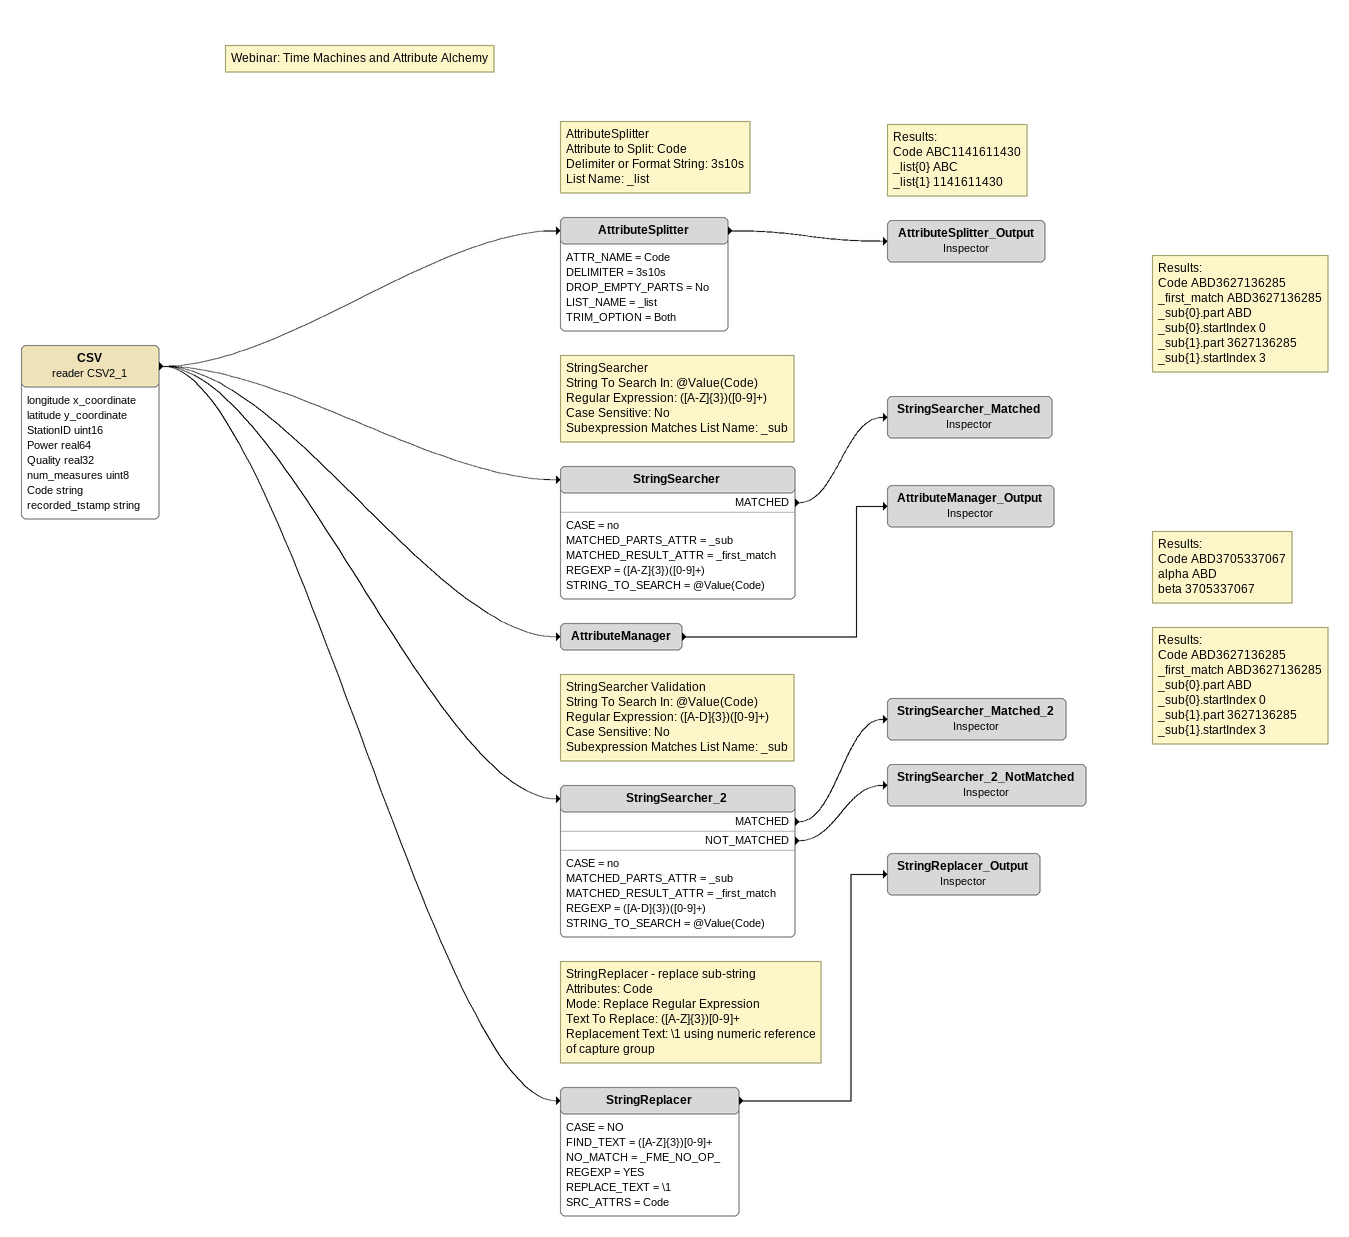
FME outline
CSV (reader CSV2_1)
    attributes: longitude x_coordinate, latitude y_coordinate, StationID uint16, Power real64, Quality real32, num_measures uint8, Code string, recorded_tstamp string
    -> StringSearcher
    -> AttributeManager
    -> AttributeSplitter
    -> StringSearcher_2
    -> StringReplacer
Note: Webinar: Time Machines and Attribute Alchemy
Note: AttributeSplitter / Attribute to Split: Code / Delimiter or Format String: 3s10s / List Name: _list
AttributeSplitter
    ATTR_NAME = Code
    DELIMITER = 3s10s
    DROP_EMPTY_PARTS = No
    LIST_NAME = _list
    TRIM_OPTION = Both
    -> AttributeSplitter_Output
Note: Results: / Code ABC1141611430 / _list{0} ABC / _list{1} 1141611430
AttributeSplitter_Output: Inspector
Note: StringSearcher / String To Search In: @Value(Code) / Regular Expression: ([A-Z]{3})([0-9]+) / Case Sensitive: No / Subexpression Matches List Name: _sub
StringSearcher
    CASE = no
    MATCHED_PARTS_ATTR = _sub
    MATCHED_RESULT_ATTR = _first_match
    REGEXP = ([A-Z]{3})([0-9]+)
    STRING_TO_SEARCH = @Value(Code)
    MATCHED -> StringSearcher_Matched
Note: Results: / Code ABD3627136285 / _first_match ABD3627136285 / _sub{0}.part ABD / _sub{0}.startIndex 0 / _sub{1}.part 3627136285 / _sub{1}.startIndex 3
StringSearcher_Matched: Inspector
AttributeManager
    -> AttributeManager_Output
Note: Results: / Code ABD3705337067 / alpha ABD / beta 3705337067
AttributeManager_Output: Inspector
Note: StringSearcher Validation / String To Search In: @Value(Code) / Regular Expression: ([A-D]{3})([0-9]+) / Case Sensitive: No / Subexpression Matches List Name: _sub
StringSearcher_2
    CASE = no
    MATCHED_PARTS_ATTR = _sub
    MATCHED_RESULT_ATTR = _first_match
    REGEXP = ([A-D]{3})([0-9]+)
    STRING_TO_SEARCH = @Value(Code)
    MATCHED -> StringSearcher_Matched_2
    NOT_MATCHED -> StringSearcher_2_NotMatched
Note: Results: / Code ABD3627136285 / _first_match ABD3627136285 / _sub{0}.part ABD / _sub{0}.startIndex 0 / _sub{1}.part 3627136285 / _sub{1}.startIndex 3
StringSearcher_Matched_2: Inspector
StringSearcher_2_NotMatched: Inspector
Note: StringReplacer - replace sub-string / Attributes: Code / Mode: Replace Regular Expression / Text To Replace: ([A-Z]{3})[0-9]+ / Replacement Text: \1 using numeric reference of capture group
StringReplacer
    CASE = NO
    FIND_TEXT = ([A-Z]{3})[0-9]+
    NO_MATCH = _FME_NO_OP_
    REGEXP = YES
    REPLACE_TEXT = \1
    SRC_ATTRS = Code
    -> StringReplacer_Output
StringReplacer_Output: Inspector
